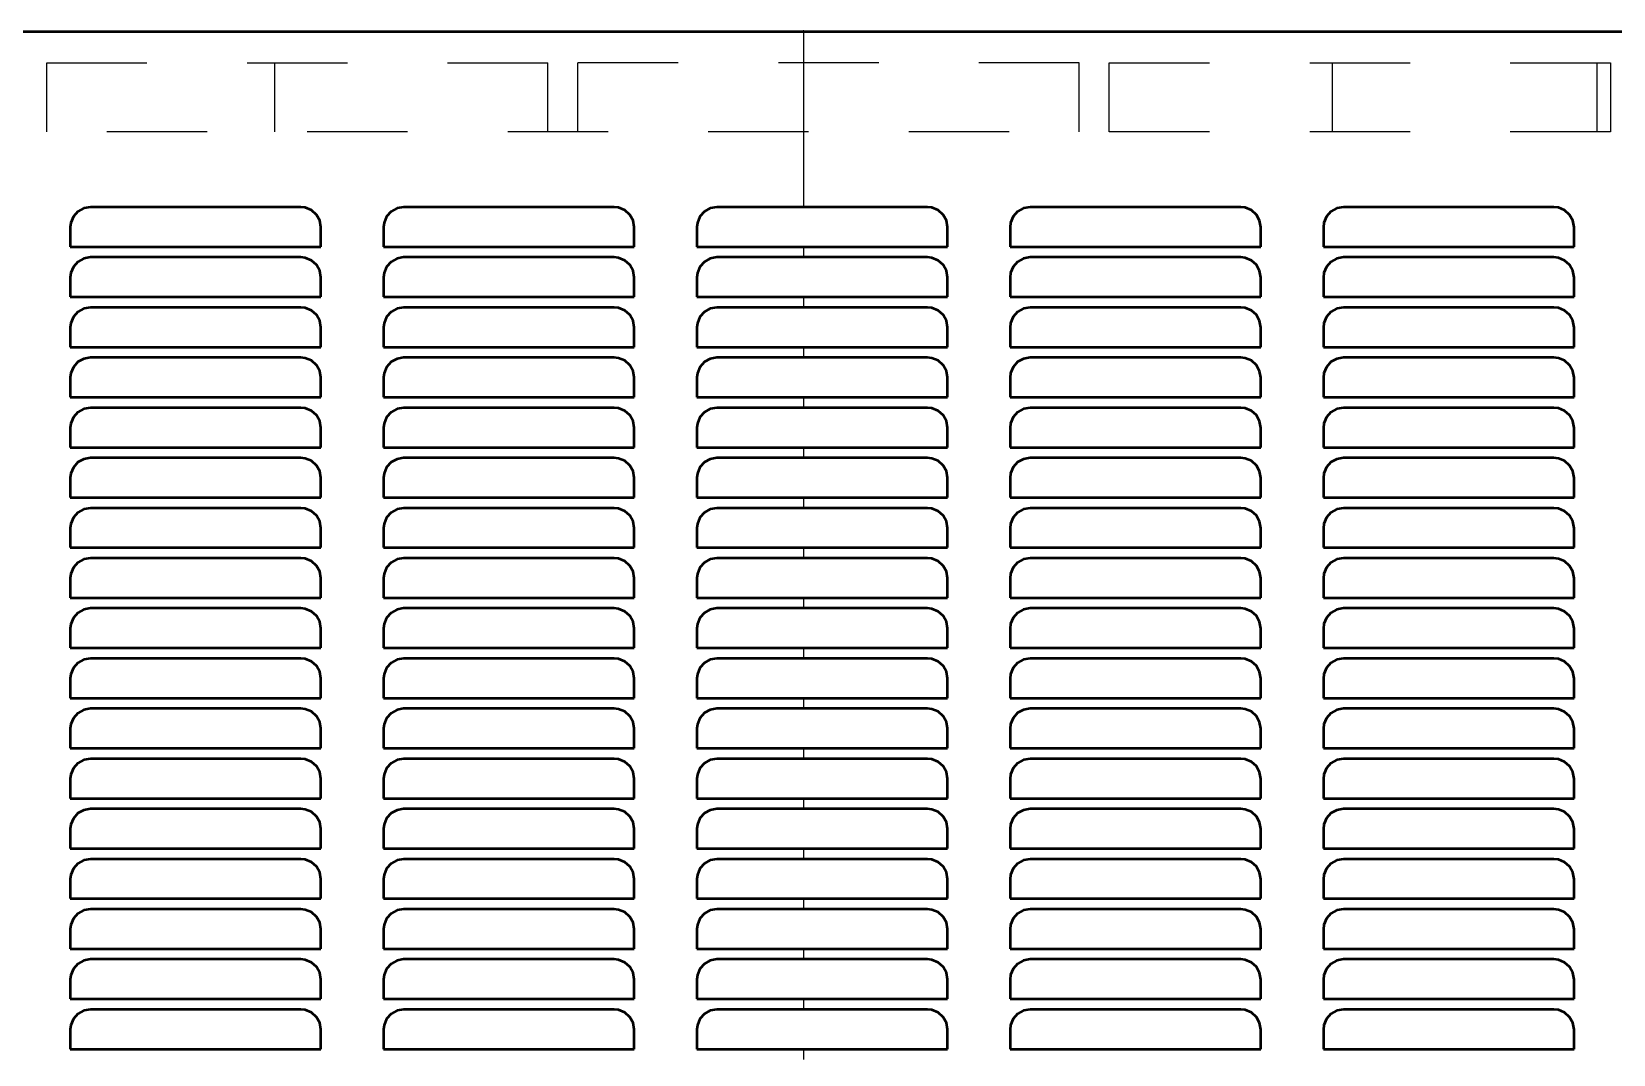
# Model space of a CAD drawing. Header units: inches. Extents: x 0 to 44.8, y 0 to 41.5.
# Drawn here: x 10.3 to 26.08, y 31.3 to 41.5 of the extents above; entities that cross this region are included whole.
import ezdxf

# ---------------------------------------------------------------- set-up
doc = ezdxf.new("R2010")
doc.units = ezdxf.units.IN
doc.header["$MEASUREMENT"] = 0
doc.linetypes.add('Dashed', pattern=[2, 1, -1])
for name, color, linetype, lineweight in [('2d ConnectionPoints', 7, 'Continuous', 50), ('AM_0', 7, 'Continuous', 50), ('AM_4', 3, 'Continuous', 25), ('AM_9', 6, 'Dashed', 25)]:
    doc.layers.add(name, color=color, linetype=linetype, lineweight=lineweight)

msp = doc.modelspace()

# ---------------------------------------------------------------- linework, layer by layer
at = {"layer": '2d ConnectionPoints'}
msp.add_point((18, 41.5), dxfattribs=at)
msp.add_point((18, 41.5), dxfattribs=at)
msp.add_point((18, 41.5), dxfattribs=at)
at = {"layer": 'AM_0'}
for p, q in [((0.23, 41.5), (35.77, 41.5)), ((12.986, 39.75), (10.886, 39.75)), ((16.111, 39.75), (14.011, 39.75)), ((19.236, 39.75), (17.136, 39.75)), ((22.361, 39.75), (20.261, 39.75)), ((25.486, 39.75), (23.386, 39.75)), ((10.686, 39.55), (10.686, 39.355)), ((13.186, 39.355), (13.186, 39.55)), ((13.811, 39.55), (13.811, 39.355)), ((16.311, 39.355), (16.311, 39.55)), ((16.936, 39.55), (16.936, 39.355)), ((19.436, 39.355), (19.436, 39.55)), ((20.061, 39.55), (20.061, 39.355)), ((22.561, 39.355), (22.561, 39.55)), ((23.186, 39.55), (23.186, 39.355)), ((25.686, 39.355), (25.686, 39.55)), ((10.686, 39.355), (13.186, 39.355)), ((13.811, 39.355), (16.311, 39.355)), ((16.936, 39.355), (19.436, 39.355)), ((20.061, 39.355), (22.561, 39.355)), ((23.186, 39.355), (25.686, 39.355)), ((12.986, 39.25), (10.886, 39.25)), ((16.111, 39.25), (14.011, 39.25)), ((19.236, 39.25), (17.136, 39.25)), ((22.361, 39.25), (20.261, 39.25)), ((25.486, 39.25), (23.386, 39.25)), ((10.686, 39.05), (10.686, 38.855)), ((13.186, 38.855), (13.186, 39.05)), ((13.811, 39.05), (13.811, 38.855)), ((16.311, 38.855), (16.311, 39.05)), ((16.936, 39.05), (16.936, 38.855)), ((19.436, 38.855), (19.436, 39.05)), ((20.061, 39.05), (20.061, 38.855)), ((22.561, 38.855), (22.561, 39.05)), ((23.186, 39.05), (23.186, 38.855)), ((25.686, 38.855), (25.686, 39.05)), ((10.686, 38.855), (13.186, 38.855)), ((13.811, 38.855), (16.311, 38.855)), ((16.936, 38.855), (19.436, 38.855)), ((20.061, 38.855), (22.561, 38.855)), ((23.186, 38.855), (25.686, 38.855)), ((12.986, 38.75), (10.886, 38.75)), ((16.111, 38.75), (14.011, 38.75)), ((19.236, 38.75), (17.136, 38.75)), ((22.361, 38.75), (20.261, 38.75)), ((25.486, 38.75), (23.386, 38.75)), ((10.686, 38.55), (10.686, 38.355)), ((13.186, 38.355), (13.186, 38.55)), ((13.811, 38.55), (13.811, 38.355)), ((16.311, 38.355), (16.311, 38.55)), ((16.936, 38.55), (16.936, 38.355)), ((19.436, 38.355), (19.436, 38.55)), ((20.061, 38.55), (20.061, 38.355)), ((22.561, 38.355), (22.561, 38.55)), ((23.186, 38.55), (23.186, 38.355)), ((25.686, 38.355), (25.686, 38.55)), ((10.686, 38.355), (13.186, 38.355)), ((13.811, 38.355), (16.311, 38.355)), ((16.936, 38.355), (19.436, 38.355)), ((20.061, 38.355), (22.561, 38.355)), ((23.186, 38.355), (25.686, 38.355)), ((12.986, 38.25), (10.886, 38.25)), ((16.111, 38.25), (14.011, 38.25)), ((19.236, 38.25), (17.136, 38.25)), ((22.361, 38.25), (20.261, 38.25)), ((25.486, 38.25), (23.386, 38.25)), ((10.686, 38.05), (10.686, 37.855)), ((13.186, 37.855), (13.186, 38.05)), ((13.811, 38.05), (13.811, 37.855)), ((16.311, 37.855), (16.311, 38.05)), ((16.936, 38.05), (16.936, 37.855)), ((19.436, 37.855), (19.436, 38.05)), ((20.061, 38.05), (20.061, 37.855)), ((22.561, 37.855), (22.561, 38.05)), ((23.186, 38.05), (23.186, 37.855)), ((25.686, 37.855), (25.686, 38.05)), ((10.686, 37.855), (13.186, 37.855)), ((12.986, 37.75), (10.886, 37.75)), ((13.811, 37.855), (16.311, 37.855)), ((16.111, 37.75), (14.011, 37.75)), ((16.936, 37.855), (19.436, 37.855)), ((19.236, 37.75), (17.136, 37.75)), ((20.061, 37.855), (22.561, 37.855)), ((22.361, 37.75), (20.261, 37.75)), ((23.186, 37.855), (25.686, 37.855)), ((25.486, 37.75), (23.386, 37.75)), ((10.686, 37.55), (10.686, 37.355)), ((13.186, 37.355), (13.186, 37.55)), ((13.811, 37.55), (13.811, 37.355)), ((16.311, 37.355), (16.311, 37.55)), ((16.936, 37.55), (16.936, 37.355)), ((19.436, 37.355), (19.436, 37.55)), ((20.061, 37.55), (20.061, 37.355)), ((22.561, 37.355), (22.561, 37.55)), ((23.186, 37.55), (23.186, 37.355)), ((25.686, 37.355), (25.686, 37.55)), ((10.686, 37.355), (13.186, 37.355)), ((12.986, 37.25), (10.886, 37.25)), ((13.811, 37.355), (16.311, 37.355)), ((16.111, 37.25), (14.011, 37.25)), ((16.936, 37.355), (19.436, 37.355)), ((19.236, 37.25), (17.136, 37.25)), ((20.061, 37.355), (22.561, 37.355)), ((22.361, 37.25), (20.261, 37.25)), ((23.186, 37.355), (25.686, 37.355)), ((25.486, 37.25), (23.386, 37.25)), ((10.686, 37.05), (10.686, 36.855)), ((13.186, 36.855), (13.186, 37.05)), ((13.811, 37.05), (13.811, 36.855)), ((16.311, 36.855), (16.311, 37.05)), ((16.936, 37.05), (16.936, 36.855)), ((19.436, 36.855), (19.436, 37.05)), ((20.061, 37.05), (20.061, 36.855)), ((22.561, 36.855), (22.561, 37.05)), ((23.186, 37.05), (23.186, 36.855)), ((25.686, 36.855), (25.686, 37.05)), ((10.686, 36.855), (13.186, 36.855)), ((13.811, 36.855), (16.311, 36.855)), ((16.936, 36.855), (19.436, 36.855)), ((20.061, 36.855), (22.561, 36.855)), ((23.186, 36.855), (25.686, 36.855)), ((12.986, 36.75), (10.886, 36.75)), ((16.111, 36.75), (14.011, 36.75)), ((19.236, 36.75), (17.136, 36.75)), ((22.361, 36.75), (20.261, 36.75)), ((25.486, 36.75), (23.386, 36.75)), ((10.686, 36.55), (10.686, 36.355)), ((13.186, 36.355), (13.186, 36.55)), ((13.811, 36.55), (13.811, 36.355)), ((16.311, 36.355), (16.311, 36.55)), ((16.936, 36.55), (16.936, 36.355)), ((19.436, 36.355), (19.436, 36.55)), ((20.061, 36.55), (20.061, 36.355)), ((22.561, 36.355), (22.561, 36.55)), ((23.186, 36.55), (23.186, 36.355)), ((25.686, 36.355), (25.686, 36.55)), ((10.686, 36.355), (13.186, 36.355)), ((13.811, 36.355), (16.311, 36.355)), ((16.936, 36.355), (19.436, 36.355)), ((20.061, 36.355), (22.561, 36.355)), ((23.186, 36.355), (25.686, 36.355)), ((12.986, 36.25), (10.886, 36.25)), ((16.111, 36.25), (14.011, 36.25)), ((19.236, 36.25), (17.136, 36.25)), ((22.361, 36.25), (20.261, 36.25)), ((25.486, 36.25), (23.386, 36.25)), ((10.686, 36.05), (10.686, 35.855)), ((13.186, 35.855), (13.186, 36.05)), ((13.811, 36.05), (13.811, 35.855)), ((16.311, 35.855), (16.311, 36.05)), ((16.936, 36.05), (16.936, 35.855)), ((19.436, 35.855), (19.436, 36.05)), ((20.061, 36.05), (20.061, 35.855)), ((22.561, 35.855), (22.561, 36.05)), ((23.186, 36.05), (23.186, 35.855)), ((25.686, 35.855), (25.686, 36.05)), ((10.686, 35.855), (13.186, 35.855)), ((13.811, 35.855), (16.311, 35.855)), ((16.936, 35.855), (19.436, 35.855)), ((20.061, 35.855), (22.561, 35.855)), ((23.186, 35.855), (25.686, 35.855)), ((12.986, 35.75), (10.886, 35.75)), ((16.111, 35.75), (14.011, 35.75)), ((19.236, 35.75), (17.136, 35.75)), ((22.361, 35.75), (20.261, 35.75)), ((25.486, 35.75), (23.386, 35.75)), ((10.686, 35.55), (10.686, 35.355)), ((13.186, 35.355), (13.186, 35.55)), ((13.811, 35.55), (13.811, 35.355)), ((16.311, 35.355), (16.311, 35.55)), ((16.936, 35.55), (16.936, 35.355)), ((19.436, 35.355), (19.436, 35.55)), ((20.061, 35.55), (20.061, 35.355)), ((22.561, 35.355), (22.561, 35.55)), ((23.186, 35.55), (23.186, 35.355)), ((25.686, 35.355), (25.686, 35.55)), ((10.686, 35.355), (13.186, 35.355)), ((13.811, 35.355), (16.311, 35.355)), ((16.936, 35.355), (19.436, 35.355)), ((20.061, 35.355), (22.561, 35.355)), ((23.186, 35.355), (25.686, 35.355)), ((12.986, 35.25), (10.886, 35.25)), ((16.111, 35.25), (14.011, 35.25)), ((19.236, 35.25), (17.136, 35.25)), ((22.361, 35.25), (20.261, 35.25)), ((25.486, 35.25), (23.386, 35.25)), ((10.686, 35.05), (10.686, 34.855)), ((13.186, 34.855), (13.186, 35.05)), ((13.811, 35.05), (13.811, 34.855)), ((16.311, 34.855), (16.311, 35.05)), ((16.936, 35.05), (16.936, 34.855)), ((19.436, 34.855), (19.436, 35.05)), ((20.061, 35.05), (20.061, 34.855)), ((22.561, 34.855), (22.561, 35.05)), ((23.186, 35.05), (23.186, 34.855)), ((25.686, 34.855), (25.686, 35.05)), ((10.686, 34.855), (13.186, 34.855)), ((12.986, 34.75), (10.886, 34.75)), ((13.811, 34.855), (16.311, 34.855)), ((16.111, 34.75), (14.011, 34.75)), ((16.936, 34.855), (19.436, 34.855)), ((19.236, 34.75), (17.136, 34.75)), ((20.061, 34.855), (22.561, 34.855)), ((22.361, 34.75), (20.261, 34.75)), ((23.186, 34.855), (25.686, 34.855)), ((25.486, 34.75), (23.386, 34.75)), ((10.686, 34.55), (10.686, 34.355)), ((13.186, 34.355), (13.186, 34.55)), ((13.811, 34.55), (13.811, 34.355)), ((16.311, 34.355), (16.311, 34.55)), ((16.936, 34.55), (16.936, 34.355)), ((19.436, 34.355), (19.436, 34.55)), ((20.061, 34.55), (20.061, 34.355)), ((22.561, 34.355), (22.561, 34.55)), ((23.186, 34.55), (23.186, 34.355)), ((25.686, 34.355), (25.686, 34.55)), ((10.686, 34.355), (13.186, 34.355)), ((12.986, 34.25), (10.886, 34.25)), ((13.811, 34.355), (16.311, 34.355)), ((16.111, 34.25), (14.011, 34.25)), ((16.936, 34.355), (19.436, 34.355)), ((19.236, 34.25), (17.136, 34.25)), ((20.061, 34.355), (22.561, 34.355)), ((22.361, 34.25), (20.261, 34.25)), ((23.186, 34.355), (25.686, 34.355)), ((25.486, 34.25), (23.386, 34.25)), ((10.686, 34.05), (10.686, 33.855)), ((13.186, 33.855), (13.186, 34.05)), ((13.811, 34.05), (13.811, 33.855)), ((16.311, 33.855), (16.311, 34.05)), ((16.936, 34.05), (16.936, 33.855)), ((19.436, 33.855), (19.436, 34.05)), ((20.061, 34.05), (20.061, 33.855)), ((22.561, 33.855), (22.561, 34.05)), ((23.186, 34.05), (23.186, 33.855)), ((25.686, 33.855), (25.686, 34.05)), ((10.686, 33.855), (13.186, 33.855)), ((13.811, 33.855), (16.311, 33.855)), ((16.936, 33.855), (19.436, 33.855)), ((20.061, 33.855), (22.561, 33.855)), ((23.186, 33.855), (25.686, 33.855)), ((12.986, 33.75), (10.886, 33.75)), ((16.111, 33.75), (14.011, 33.75)), ((19.236, 33.75), (17.136, 33.75)), ((22.361, 33.75), (20.261, 33.75)), ((25.486, 33.75), (23.386, 33.75)), ((10.686, 33.55), (10.686, 33.355)), ((13.186, 33.355), (13.186, 33.55)), ((13.811, 33.55), (13.811, 33.355)), ((16.311, 33.355), (16.311, 33.55)), ((16.936, 33.55), (16.936, 33.355)), ((19.436, 33.355), (19.436, 33.55)), ((20.061, 33.55), (20.061, 33.355)), ((22.561, 33.355), (22.561, 33.55)), ((23.186, 33.55), (23.186, 33.355)), ((25.686, 33.355), (25.686, 33.55)), ((10.686, 33.355), (13.186, 33.355)), ((13.811, 33.355), (16.311, 33.355)), ((16.936, 33.355), (19.436, 33.355)), ((20.061, 33.355), (22.561, 33.355)), ((23.186, 33.355), (25.686, 33.355)), ((12.986, 33.25), (10.886, 33.25)), ((16.111, 33.25), (14.011, 33.25)), ((19.236, 33.25), (17.136, 33.25)), ((22.361, 33.25), (20.261, 33.25)), ((25.486, 33.25), (23.386, 33.25)), ((10.686, 33.05), (10.686, 32.855)), ((13.186, 32.855), (13.186, 33.05)), ((13.811, 33.05), (13.811, 32.855)), ((16.311, 32.855), (16.311, 33.05)), ((16.936, 33.05), (16.936, 32.855)), ((19.436, 32.855), (19.436, 33.05)), ((20.061, 33.05), (20.061, 32.855)), ((22.561, 32.855), (22.561, 33.05)), ((23.186, 33.05), (23.186, 32.855)), ((25.686, 32.855), (25.686, 33.05)), ((10.686, 32.855), (13.186, 32.855)), ((13.811, 32.855), (16.311, 32.855)), ((16.936, 32.855), (19.436, 32.855)), ((20.061, 32.855), (22.561, 32.855)), ((23.186, 32.855), (25.686, 32.855)), ((12.986, 32.75), (10.886, 32.75)), ((16.111, 32.75), (14.011, 32.75)), ((19.236, 32.75), (17.136, 32.75)), ((22.361, 32.75), (20.261, 32.75)), ((25.486, 32.75), (23.386, 32.75)), ((10.686, 32.55), (10.686, 32.355)), ((13.186, 32.355), (13.186, 32.55)), ((13.811, 32.55), (13.811, 32.355)), ((16.311, 32.355), (16.311, 32.55)), ((16.936, 32.55), (16.936, 32.355)), ((19.436, 32.355), (19.436, 32.55)), ((20.061, 32.55), (20.061, 32.355)), ((22.561, 32.355), (22.561, 32.55)), ((23.186, 32.55), (23.186, 32.355)), ((25.686, 32.355), (25.686, 32.55)), ((10.686, 32.355), (13.186, 32.355)), ((13.811, 32.355), (16.311, 32.355)), ((16.936, 32.355), (19.436, 32.355)), ((20.061, 32.355), (22.561, 32.355)), ((23.186, 32.355), (25.686, 32.355)), ((12.986, 32.25), (10.886, 32.25)), ((16.111, 32.25), (14.011, 32.25)), ((19.236, 32.25), (17.136, 32.25)), ((22.361, 32.25), (20.261, 32.25)), ((25.486, 32.25), (23.386, 32.25)), ((10.686, 32.05), (10.686, 31.855)), ((13.186, 31.855), (13.186, 32.05)), ((13.811, 32.05), (13.811, 31.855)), ((16.311, 31.855), (16.311, 32.05)), ((16.936, 32.05), (16.936, 31.855)), ((19.436, 31.855), (19.436, 32.05)), ((20.061, 32.05), (20.061, 31.855)), ((22.561, 31.855), (22.561, 32.05)), ((23.186, 32.05), (23.186, 31.855)), ((25.686, 31.855), (25.686, 32.05)), ((10.686, 31.855), (13.186, 31.855)), ((12.986, 31.75), (10.886, 31.75)), ((13.811, 31.855), (16.311, 31.855)), ((16.111, 31.75), (14.011, 31.75)), ((16.936, 31.855), (19.436, 31.855)), ((19.236, 31.75), (17.136, 31.75)), ((20.061, 31.855), (22.561, 31.855)), ((22.361, 31.75), (20.261, 31.75)), ((23.186, 31.855), (25.686, 31.855)), ((25.486, 31.75), (23.386, 31.75)), ((10.686, 31.55), (10.686, 31.355)), ((13.186, 31.355), (13.186, 31.55)), ((13.811, 31.55), (13.811, 31.355)), ((16.311, 31.355), (16.311, 31.55)), ((16.936, 31.55), (16.936, 31.355)), ((19.436, 31.355), (19.436, 31.55)), ((20.061, 31.55), (20.061, 31.355)), ((22.561, 31.355), (22.561, 31.55)), ((23.186, 31.55), (23.186, 31.355)), ((25.686, 31.355), (25.686, 31.55)), ((10.686, 31.355), (13.186, 31.355)), ((13.811, 31.355), (16.311, 31.355)), ((16.936, 31.355), (19.436, 31.355)), ((20.061, 31.355), (22.561, 31.355)), ((23.186, 31.355), (25.686, 31.355))]:
    msp.add_line(p, q, dxfattribs=at)
for points in [[(10.886, 39.75), (10.81971, 39.73869), (10.76089, 39.70604), (10.71623, 39.65573), (10.6908, 39.59355), (10.686, 39.55)], [(13.186, 39.55), (13.17474, 39.61616), (13.14224, 39.67486), (13.09214, 39.71951), (13.03006, 39.74509), (12.986, 39.75)], [(14.011, 39.75), (13.94477, 39.73872), (13.88601, 39.70613), (13.84135, 39.65593), (13.81585, 39.59379), (13.811, 39.55)], [(16.311, 39.55), (16.29973, 39.6162), (16.26718, 39.67493), (16.21703, 39.71958), (16.15492, 39.74512), (16.111, 39.75)], [(17.136, 39.75), (17.0698, 39.73873), (17.01106, 39.70617), (16.96641, 39.65601), (16.94088, 39.5939), (16.936, 39.55)], [(19.436, 39.55), (19.42473, 39.6162), (19.39218, 39.67493), (19.34203, 39.71958), (19.27992, 39.74512), (19.236, 39.75)], [(20.261, 39.75), (20.19479, 39.73872), (20.13605, 39.70616), (20.09139, 39.65599), (20.06587, 39.59387), (20.061, 39.55)], [(22.561, 39.55), (22.54974, 39.61617), (22.51723, 39.67487), (22.46712, 39.71952), (22.40504, 39.74509), (22.361, 39.75)], [(23.386, 39.75), (23.31975, 39.73871), (23.26097, 39.7061), (23.21632, 39.65587), (23.19084, 39.59372), (23.186, 39.55)], [(25.686, 39.55), (25.67476, 39.6161), (25.64233, 39.67474), (25.59233, 39.71939), (25.53029, 39.74503), (25.486, 39.75)], [(10.886, 39.25), (10.81971, 39.23869), (10.76089, 39.20604), (10.71623, 39.15573), (10.6908, 39.09355), (10.686, 39.05)], [(13.186, 39.05), (13.17474, 39.11616), (13.14224, 39.17486), (13.09214, 39.21951), (13.03006, 39.24509), (12.986, 39.25)], [(14.011, 39.25), (13.94477, 39.23872), (13.88601, 39.20613), (13.84135, 39.15593), (13.81585, 39.09379), (13.811, 39.05)], [(16.311, 39.05), (16.29973, 39.1162), (16.26718, 39.17493), (16.21703, 39.21958), (16.15492, 39.24512), (16.111, 39.25)], [(17.136, 39.25), (17.0698, 39.23873), (17.01106, 39.20617), (16.96641, 39.15601), (16.94088, 39.0939), (16.936, 39.05)], [(19.436, 39.05), (19.42473, 39.1162), (19.39218, 39.17493), (19.34203, 39.21958), (19.27992, 39.24512), (19.236, 39.25)], [(20.261, 39.25), (20.19479, 39.23872), (20.13605, 39.20616), (20.09139, 39.15599), (20.06587, 39.09387), (20.061, 39.05)], [(22.561, 39.05), (22.54974, 39.11617), (22.51723, 39.17487), (22.46712, 39.21952), (22.40504, 39.24509), (22.361, 39.25)], [(23.386, 39.25), (23.31975, 39.23871), (23.26097, 39.2061), (23.21632, 39.15587), (23.19084, 39.09372), (23.186, 39.05)], [(25.686, 39.05), (25.67476, 39.1161), (25.64233, 39.17474), (25.59233, 39.21939), (25.53029, 39.24503), (25.486, 39.25)], [(10.886, 38.75), (10.81971, 38.73869), (10.76089, 38.70604), (10.71623, 38.65573), (10.6908, 38.59355), (10.686, 38.55)], [(13.186, 38.55), (13.17474, 38.61616), (13.14224, 38.67486), (13.09214, 38.71951), (13.03006, 38.74509), (12.986, 38.75)], [(14.011, 38.75), (13.94477, 38.73872), (13.88601, 38.70613), (13.84135, 38.65593), (13.81585, 38.59379), (13.811, 38.55)], [(16.311, 38.55), (16.29973, 38.6162), (16.26718, 38.67493), (16.21703, 38.71958), (16.15492, 38.74512), (16.111, 38.75)], [(17.136, 38.75), (17.0698, 38.73873), (17.01106, 38.70617), (16.96641, 38.65601), (16.94088, 38.5939), (16.936, 38.55)], [(19.436, 38.55), (19.42473, 38.6162), (19.39218, 38.67493), (19.34203, 38.71958), (19.27992, 38.74512), (19.236, 38.75)], [(20.261, 38.75), (20.19479, 38.73872), (20.13605, 38.70616), (20.09139, 38.65599), (20.06587, 38.59387), (20.061, 38.55)], [(22.561, 38.55), (22.54974, 38.61617), (22.51723, 38.67487), (22.46712, 38.71952), (22.40504, 38.74509), (22.361, 38.75)], [(23.386, 38.75), (23.31975, 38.73871), (23.26097, 38.7061), (23.21632, 38.65587), (23.19084, 38.59372), (23.186, 38.55)], [(25.686, 38.55), (25.67476, 38.6161), (25.64233, 38.67474), (25.59233, 38.71939), (25.53029, 38.74503), (25.486, 38.75)], [(10.886, 38.25), (10.81971, 38.23869), (10.76089, 38.20604), (10.71623, 38.15573), (10.6908, 38.09355), (10.686, 38.05)], [(13.186, 38.05), (13.17474, 38.11616), (13.14224, 38.17486), (13.09214, 38.21951), (13.03006, 38.24509), (12.986, 38.25)], [(14.011, 38.25), (13.94477, 38.23872), (13.88601, 38.20613), (13.84135, 38.15593), (13.81585, 38.09379), (13.811, 38.05)], [(16.311, 38.05), (16.29973, 38.1162), (16.26718, 38.17493), (16.21703, 38.21958), (16.15492, 38.24512), (16.111, 38.25)], [(17.136, 38.25), (17.0698, 38.23873), (17.01106, 38.20617), (16.96641, 38.15601), (16.94088, 38.0939), (16.936, 38.05)], [(19.436, 38.05), (19.42473, 38.1162), (19.39218, 38.17493), (19.34203, 38.21958), (19.27992, 38.24512), (19.236, 38.25)], [(20.261, 38.25), (20.19479, 38.23872), (20.13605, 38.20616), (20.09139, 38.15599), (20.06587, 38.09387), (20.061, 38.05)], [(22.561, 38.05), (22.54974, 38.11617), (22.51723, 38.17487), (22.46712, 38.21952), (22.40504, 38.24509), (22.361, 38.25)], [(23.386, 38.25), (23.31975, 38.23871), (23.26097, 38.2061), (23.21632, 38.15587), (23.19084, 38.09372), (23.186, 38.05)], [(25.686, 38.05), (25.67476, 38.1161), (25.64233, 38.17474), (25.59233, 38.21939), (25.53029, 38.24503), (25.486, 38.25)], [(10.886, 37.75), (10.81971, 37.73869), (10.76089, 37.70604), (10.71623, 37.65573), (10.6908, 37.59355), (10.686, 37.55)], [(13.186, 37.55), (13.17474, 37.61616), (13.14224, 37.67486), (13.09214, 37.71951), (13.03006, 37.74509), (12.986, 37.75)], [(14.011, 37.75), (13.94477, 37.73872), (13.88601, 37.70613), (13.84135, 37.65593), (13.81585, 37.59379), (13.811, 37.55)], [(16.311, 37.55), (16.29973, 37.6162), (16.26718, 37.67493), (16.21703, 37.71958), (16.15492, 37.74512), (16.111, 37.75)], [(17.136, 37.75), (17.0698, 37.73873), (17.01106, 37.70617), (16.96641, 37.65601), (16.94088, 37.5939), (16.936, 37.55)], [(19.436, 37.55), (19.42473, 37.6162), (19.39218, 37.67493), (19.34203, 37.71958), (19.27992, 37.74512), (19.236, 37.75)], [(20.261, 37.75), (20.19479, 37.73872), (20.13605, 37.70616), (20.09139, 37.65599), (20.06587, 37.59387), (20.061, 37.55)], [(22.561, 37.55), (22.54974, 37.61617), (22.51723, 37.67487), (22.46712, 37.71952), (22.40504, 37.74509), (22.361, 37.75)], [(23.386, 37.75), (23.31975, 37.73871), (23.26097, 37.7061), (23.21632, 37.65587), (23.19084, 37.59372), (23.186, 37.55)], [(25.686, 37.55), (25.67476, 37.6161), (25.64233, 37.67474), (25.59233, 37.71939), (25.53029, 37.74503), (25.486, 37.75)], [(10.886, 37.25), (10.81971, 37.23869), (10.76089, 37.20604), (10.71623, 37.15573), (10.6908, 37.09355), (10.686, 37.05)], [(13.186, 37.05), (13.17474, 37.11616), (13.14224, 37.17486), (13.09214, 37.21951), (13.03006, 37.24509), (12.986, 37.25)], [(14.011, 37.25), (13.94477, 37.23872), (13.88601, 37.20613), (13.84135, 37.15593), (13.81585, 37.09379), (13.811, 37.05)], [(16.311, 37.05), (16.29973, 37.1162), (16.26718, 37.17493), (16.21703, 37.21958), (16.15492, 37.24512), (16.111, 37.25)], [(17.136, 37.25), (17.0698, 37.23873), (17.01106, 37.20617), (16.96641, 37.15601), (16.94088, 37.0939), (16.936, 37.05)], [(19.436, 37.05), (19.42473, 37.1162), (19.39218, 37.17493), (19.34203, 37.21958), (19.27992, 37.24512), (19.236, 37.25)], [(20.261, 37.25), (20.19479, 37.23872), (20.13605, 37.20616), (20.09139, 37.15599), (20.06587, 37.09387), (20.061, 37.05)], [(22.561, 37.05), (22.54974, 37.11617), (22.51723, 37.17487), (22.46712, 37.21952), (22.40504, 37.24509), (22.361, 37.25)], [(23.386, 37.25), (23.31975, 37.23871), (23.26097, 37.2061), (23.21632, 37.15587), (23.19084, 37.09372), (23.186, 37.05)], [(25.686, 37.05), (25.67476, 37.1161), (25.64233, 37.17474), (25.59233, 37.21939), (25.53029, 37.24503), (25.486, 37.25)], [(10.886, 36.75), (10.81971, 36.73869), (10.76089, 36.70604), (10.71623, 36.65573), (10.6908, 36.59355), (10.686, 36.55)], [(13.186, 36.55), (13.17474, 36.61616), (13.14224, 36.67486), (13.09214, 36.71951), (13.03006, 36.74509), (12.986, 36.75)], [(14.011, 36.75), (13.94477, 36.73872), (13.88601, 36.70613), (13.84135, 36.65593), (13.81585, 36.59379), (13.811, 36.55)], [(16.311, 36.55), (16.29973, 36.6162), (16.26718, 36.67493), (16.21703, 36.71958), (16.15492, 36.74512), (16.111, 36.75)], [(17.136, 36.75), (17.0698, 36.73873), (17.01106, 36.70617), (16.96641, 36.65601), (16.94088, 36.5939), (16.936, 36.55)], [(19.436, 36.55), (19.42473, 36.6162), (19.39218, 36.67493), (19.34203, 36.71958), (19.27992, 36.74512), (19.236, 36.75)], [(20.261, 36.75), (20.19479, 36.73872), (20.13605, 36.70616), (20.09139, 36.65599), (20.06587, 36.59387), (20.061, 36.55)], [(22.561, 36.55), (22.54974, 36.61617), (22.51723, 36.67487), (22.46712, 36.71952), (22.40504, 36.74509), (22.361, 36.75)], [(23.386, 36.75), (23.31975, 36.73871), (23.26097, 36.7061), (23.21632, 36.65587), (23.19084, 36.59372), (23.186, 36.55)], [(25.686, 36.55), (25.67476, 36.6161), (25.64233, 36.67474), (25.59233, 36.71939), (25.53029, 36.74503), (25.486, 36.75)], [(10.886, 36.25), (10.81971, 36.23869), (10.76089, 36.20604), (10.71623, 36.15573), (10.6908, 36.09355), (10.686, 36.05)], [(13.186, 36.05), (13.17474, 36.11616), (13.14224, 36.17486), (13.09214, 36.21951), (13.03006, 36.24509), (12.986, 36.25)], [(14.011, 36.25), (13.94477, 36.23872), (13.88601, 36.20613), (13.84135, 36.15593), (13.81585, 36.09379), (13.811, 36.05)], [(16.311, 36.05), (16.29973, 36.1162), (16.26718, 36.17493), (16.21703, 36.21958), (16.15492, 36.24512), (16.111, 36.25)], [(17.136, 36.25), (17.0698, 36.23873), (17.01106, 36.20617), (16.96641, 36.15601), (16.94088, 36.0939), (16.936, 36.05)], [(19.436, 36.05), (19.42473, 36.1162), (19.39218, 36.17493), (19.34203, 36.21958), (19.27992, 36.24512), (19.236, 36.25)], [(20.261, 36.25), (20.19479, 36.23872), (20.13605, 36.20616), (20.09139, 36.15599), (20.06587, 36.09387), (20.061, 36.05)], [(22.561, 36.05), (22.54974, 36.11617), (22.51723, 36.17487), (22.46712, 36.21952), (22.40504, 36.24509), (22.361, 36.25)], [(23.386, 36.25), (23.31975, 36.23871), (23.26097, 36.2061), (23.21632, 36.15587), (23.19084, 36.09372), (23.186, 36.05)], [(25.686, 36.05), (25.67476, 36.1161), (25.64233, 36.17474), (25.59233, 36.21939), (25.53029, 36.24503), (25.486, 36.25)], [(10.886, 35.75), (10.81971, 35.73869), (10.76089, 35.70604), (10.71623, 35.65573), (10.6908, 35.59355), (10.686, 35.55)], [(13.186, 35.55), (13.17474, 35.61616), (13.14224, 35.67486), (13.09214, 35.71951), (13.03006, 35.74509), (12.986, 35.75)], [(14.011, 35.75), (13.94477, 35.73872), (13.88601, 35.70613), (13.84135, 35.65593), (13.81585, 35.59379), (13.811, 35.55)], [(16.311, 35.55), (16.29973, 35.6162), (16.26718, 35.67493), (16.21703, 35.71958), (16.15492, 35.74512), (16.111, 35.75)], [(17.136, 35.75), (17.0698, 35.73873), (17.01106, 35.70617), (16.96641, 35.65601), (16.94088, 35.5939), (16.936, 35.55)], [(19.436, 35.55), (19.42473, 35.6162), (19.39218, 35.67493), (19.34203, 35.71958), (19.27992, 35.74512), (19.236, 35.75)], [(20.261, 35.75), (20.19479, 35.73872), (20.13605, 35.70616), (20.09139, 35.65599), (20.06587, 35.59387), (20.061, 35.55)], [(22.561, 35.55), (22.54974, 35.61617), (22.51723, 35.67487), (22.46712, 35.71952), (22.40504, 35.74509), (22.361, 35.75)], [(23.386, 35.75), (23.31975, 35.73871), (23.26097, 35.7061), (23.21632, 35.65587), (23.19084, 35.59372), (23.186, 35.55)], [(25.686, 35.55), (25.67476, 35.6161), (25.64233, 35.67474), (25.59233, 35.71939), (25.53029, 35.74503), (25.486, 35.75)], [(10.886, 35.25), (10.81971, 35.23869), (10.76089, 35.20604), (10.71623, 35.15573), (10.6908, 35.09355), (10.686, 35.05)], [(13.186, 35.05), (13.17474, 35.11616), (13.14224, 35.17486), (13.09214, 35.21951), (13.03006, 35.24509), (12.986, 35.25)], [(14.011, 35.25), (13.94477, 35.23872), (13.88601, 35.20613), (13.84135, 35.15593), (13.81585, 35.09379), (13.811, 35.05)], [(16.311, 35.05), (16.29973, 35.1162), (16.26718, 35.17493), (16.21703, 35.21958), (16.15492, 35.24512), (16.111, 35.25)], [(17.136, 35.25), (17.0698, 35.23873), (17.01106, 35.20617), (16.96641, 35.15601), (16.94088, 35.0939), (16.936, 35.05)], [(19.436, 35.05), (19.42473, 35.1162), (19.39218, 35.17493), (19.34203, 35.21958), (19.27992, 35.24512), (19.236, 35.25)], [(20.261, 35.25), (20.19479, 35.23872), (20.13605, 35.20616), (20.09139, 35.15599), (20.06587, 35.09387), (20.061, 35.05)], [(22.561, 35.05), (22.54974, 35.11617), (22.51723, 35.17487), (22.46712, 35.21952), (22.40504, 35.24509), (22.361, 35.25)], [(23.386, 35.25), (23.31975, 35.23871), (23.26097, 35.2061), (23.21632, 35.15587), (23.19084, 35.09372), (23.186, 35.05)], [(25.686, 35.05), (25.67476, 35.1161), (25.64233, 35.17474), (25.59233, 35.21939), (25.53029, 35.24503), (25.486, 35.25)], [(10.886, 34.75), (10.81971, 34.73869), (10.76089, 34.70604), (10.71623, 34.65573), (10.6908, 34.59355), (10.686, 34.55)], [(13.186, 34.55), (13.17474, 34.61616), (13.14224, 34.67486), (13.09214, 34.71951), (13.03006, 34.74509), (12.986, 34.75)], [(14.011, 34.75), (13.94477, 34.73872), (13.88601, 34.70613), (13.84135, 34.65593), (13.81585, 34.59379), (13.811, 34.55)], [(16.311, 34.55), (16.29973, 34.6162), (16.26718, 34.67493), (16.21703, 34.71958), (16.15492, 34.74512), (16.111, 34.75)], [(17.136, 34.75), (17.0698, 34.73873), (17.01106, 34.70617), (16.96641, 34.65601), (16.94088, 34.5939), (16.936, 34.55)], [(19.436, 34.55), (19.42473, 34.6162), (19.39218, 34.67493), (19.34203, 34.71958), (19.27992, 34.74512), (19.236, 34.75)], [(20.261, 34.75), (20.19479, 34.73872), (20.13605, 34.70616), (20.09139, 34.65599), (20.06587, 34.59387), (20.061, 34.55)], [(22.561, 34.55), (22.54974, 34.61617), (22.51723, 34.67487), (22.46712, 34.71952), (22.40504, 34.74509), (22.361, 34.75)], [(23.386, 34.75), (23.31975, 34.73871), (23.26097, 34.7061), (23.21632, 34.65587), (23.19084, 34.59372), (23.186, 34.55)], [(25.686, 34.55), (25.67476, 34.6161), (25.64233, 34.67474), (25.59233, 34.71939), (25.53029, 34.74503), (25.486, 34.75)], [(10.886, 34.25), (10.81971, 34.23869), (10.76089, 34.20604), (10.71623, 34.15573), (10.6908, 34.09355), (10.686, 34.05)], [(13.186, 34.05), (13.17474, 34.11616), (13.14224, 34.17486), (13.09214, 34.21951), (13.03006, 34.24509), (12.986, 34.25)], [(14.011, 34.25), (13.94477, 34.23872), (13.88601, 34.20613), (13.84135, 34.15593), (13.81585, 34.09379), (13.811, 34.05)], [(16.311, 34.05), (16.29973, 34.1162), (16.26718, 34.17493), (16.21703, 34.21958), (16.15492, 34.24512), (16.111, 34.25)], [(17.136, 34.25), (17.0698, 34.23873), (17.01106, 34.20617), (16.96641, 34.15601), (16.94088, 34.0939), (16.936, 34.05)], [(19.436, 34.05), (19.42473, 34.1162), (19.39218, 34.17493), (19.34203, 34.21958), (19.27992, 34.24512), (19.236, 34.25)], [(20.261, 34.25), (20.19479, 34.23872), (20.13605, 34.20616), (20.09139, 34.15599), (20.06587, 34.09387), (20.061, 34.05)], [(22.561, 34.05), (22.54974, 34.11617), (22.51723, 34.17487), (22.46712, 34.21952), (22.40504, 34.24509), (22.361, 34.25)], [(23.386, 34.25), (23.31975, 34.23871), (23.26097, 34.2061), (23.21632, 34.15587), (23.19084, 34.09372), (23.186, 34.05)], [(25.686, 34.05), (25.67476, 34.1161), (25.64233, 34.17474), (25.59233, 34.21939), (25.53029, 34.24503), (25.486, 34.25)], [(10.886, 33.75), (10.81971, 33.73869), (10.76089, 33.70604), (10.71623, 33.65573), (10.6908, 33.59355), (10.686, 33.55)], [(13.186, 33.55), (13.17474, 33.61616), (13.14224, 33.67486), (13.09214, 33.71951), (13.03006, 33.74509), (12.986, 33.75)], [(14.011, 33.75), (13.94477, 33.73872), (13.88601, 33.70613), (13.84135, 33.65593), (13.81585, 33.59379), (13.811, 33.55)], [(16.311, 33.55), (16.29973, 33.6162), (16.26718, 33.67493), (16.21703, 33.71958), (16.15492, 33.74512), (16.111, 33.75)], [(17.136, 33.75), (17.0698, 33.73873), (17.01106, 33.70617), (16.96641, 33.65601), (16.94088, 33.5939), (16.936, 33.55)], [(19.436, 33.55), (19.42473, 33.6162), (19.39218, 33.67493), (19.34203, 33.71958), (19.27992, 33.74512), (19.236, 33.75)], [(20.261, 33.75), (20.19479, 33.73872), (20.13605, 33.70616), (20.09139, 33.65599), (20.06587, 33.59387), (20.061, 33.55)], [(22.561, 33.55), (22.54974, 33.61617), (22.51723, 33.67487), (22.46712, 33.71952), (22.40504, 33.74509), (22.361, 33.75)], [(23.386, 33.75), (23.31975, 33.73871), (23.26097, 33.7061), (23.21632, 33.65587), (23.19084, 33.59372), (23.186, 33.55)], [(25.686, 33.55), (25.67476, 33.6161), (25.64233, 33.67474), (25.59233, 33.71939), (25.53029, 33.74503), (25.486, 33.75)], [(10.886, 33.25), (10.81971, 33.23869), (10.76089, 33.20604), (10.71623, 33.15573), (10.6908, 33.09355), (10.686, 33.05)], [(13.186, 33.05), (13.17474, 33.11616), (13.14224, 33.17486), (13.09214, 33.21951), (13.03006, 33.24509), (12.986, 33.25)], [(14.011, 33.25), (13.94477, 33.23872), (13.88601, 33.20613), (13.84135, 33.15593), (13.81585, 33.09379), (13.811, 33.05)], [(16.311, 33.05), (16.29973, 33.1162), (16.26718, 33.17493), (16.21703, 33.21958), (16.15492, 33.24512), (16.111, 33.25)], [(17.136, 33.25), (17.0698, 33.23873), (17.01106, 33.20617), (16.96641, 33.15601), (16.94088, 33.0939), (16.936, 33.05)], [(19.436, 33.05), (19.42473, 33.1162), (19.39218, 33.17493), (19.34203, 33.21958), (19.27992, 33.24512), (19.236, 33.25)], [(20.261, 33.25), (20.19479, 33.23872), (20.13605, 33.20616), (20.09139, 33.15599), (20.06587, 33.09387), (20.061, 33.05)], [(22.561, 33.05), (22.54974, 33.11617), (22.51723, 33.17487), (22.46712, 33.21952), (22.40504, 33.24509), (22.361, 33.25)], [(23.386, 33.25), (23.31975, 33.23871), (23.26097, 33.2061), (23.21632, 33.15587), (23.19084, 33.09372), (23.186, 33.05)], [(25.686, 33.05), (25.67476, 33.1161), (25.64233, 33.17474), (25.59233, 33.21939), (25.53029, 33.24503), (25.486, 33.25)], [(10.886, 32.75), (10.81971, 32.73869), (10.76089, 32.70604), (10.71623, 32.65573), (10.6908, 32.59355), (10.686, 32.55)], [(13.186, 32.55), (13.17474, 32.61616), (13.14224, 32.67486), (13.09214, 32.71951), (13.03006, 32.74509), (12.986, 32.75)], [(14.011, 32.75), (13.94477, 32.73872), (13.88601, 32.70613), (13.84135, 32.65593), (13.81585, 32.59379), (13.811, 32.55)], [(16.311, 32.55), (16.29973, 32.6162), (16.26718, 32.67493), (16.21703, 32.71958), (16.15492, 32.74512), (16.111, 32.75)], [(17.136, 32.75), (17.0698, 32.73873), (17.01106, 32.70617), (16.96641, 32.65601), (16.94088, 32.5939), (16.936, 32.55)], [(19.436, 32.55), (19.42473, 32.6162), (19.39218, 32.67493), (19.34203, 32.71958), (19.27992, 32.74512), (19.236, 32.75)], [(20.261, 32.75), (20.19479, 32.73872), (20.13605, 32.70616), (20.09139, 32.65599), (20.06587, 32.59387), (20.061, 32.55)], [(22.561, 32.55), (22.54974, 32.61617), (22.51723, 32.67487), (22.46712, 32.71952), (22.40504, 32.74509), (22.361, 32.75)], [(23.386, 32.75), (23.31975, 32.73871), (23.26097, 32.7061), (23.21632, 32.65587), (23.19084, 32.59372), (23.186, 32.55)], [(25.686, 32.55), (25.67476, 32.6161), (25.64233, 32.67474), (25.59233, 32.71939), (25.53029, 32.74503), (25.486, 32.75)], [(10.886, 32.25), (10.81971, 32.23869), (10.76089, 32.20604), (10.71623, 32.15573), (10.6908, 32.09355), (10.686, 32.05)], [(13.186, 32.05), (13.17474, 32.11616), (13.14224, 32.17486), (13.09214, 32.21951), (13.03006, 32.24509), (12.986, 32.25)], [(14.011, 32.25), (13.94477, 32.23872), (13.88601, 32.20613), (13.84135, 32.15593), (13.81585, 32.09379), (13.811, 32.05)], [(16.311, 32.05), (16.29973, 32.1162), (16.26718, 32.17493), (16.21703, 32.21958), (16.15492, 32.24512), (16.111, 32.25)], [(17.136, 32.25), (17.0698, 32.23873), (17.01106, 32.20617), (16.96641, 32.15601), (16.94088, 32.0939), (16.936, 32.05)], [(19.436, 32.05), (19.42473, 32.1162), (19.39218, 32.17493), (19.34203, 32.21958), (19.27992, 32.24512), (19.236, 32.25)], [(20.261, 32.25), (20.19479, 32.23872), (20.13605, 32.20616), (20.09139, 32.15599), (20.06587, 32.09387), (20.061, 32.05)], [(22.561, 32.05), (22.54974, 32.11617), (22.51723, 32.17487), (22.46712, 32.21952), (22.40504, 32.24509), (22.361, 32.25)], [(23.386, 32.25), (23.31975, 32.23871), (23.26097, 32.2061), (23.21632, 32.15587), (23.19084, 32.09372), (23.186, 32.05)], [(25.686, 32.05), (25.67476, 32.1161), (25.64233, 32.17474), (25.59233, 32.21939), (25.53029, 32.24503), (25.486, 32.25)], [(10.886, 31.75), (10.81971, 31.73869), (10.76089, 31.70604), (10.71623, 31.65573), (10.6908, 31.59355), (10.686, 31.55)], [(13.186, 31.55), (13.17474, 31.61616), (13.14224, 31.67486), (13.09214, 31.71951), (13.03006, 31.74509), (12.986, 31.75)], [(14.011, 31.75), (13.94477, 31.73872), (13.88601, 31.70613), (13.84135, 31.65593), (13.81585, 31.59379), (13.811, 31.55)], [(16.311, 31.55), (16.29973, 31.6162), (16.26718, 31.67493), (16.21703, 31.71958), (16.15492, 31.74512), (16.111, 31.75)], [(17.136, 31.75), (17.0698, 31.73873), (17.01106, 31.70617), (16.96641, 31.65601), (16.94088, 31.5939), (16.936, 31.55)], [(19.436, 31.55), (19.42473, 31.6162), (19.39218, 31.67493), (19.34203, 31.71958), (19.27992, 31.74512), (19.236, 31.75)], [(20.261, 31.75), (20.19479, 31.73872), (20.13605, 31.70616), (20.09139, 31.65599), (20.06587, 31.59387), (20.061, 31.55)], [(22.561, 31.55), (22.54974, 31.61617), (22.51723, 31.67487), (22.46712, 31.71952), (22.40504, 31.74509), (22.361, 31.75)], [(23.386, 31.75), (23.31975, 31.73871), (23.26097, 31.7061), (23.21632, 31.65587), (23.19084, 31.59372), (23.186, 31.55)], [(25.686, 31.55), (25.67476, 31.6161), (25.64233, 31.67474), (25.59233, 31.71939), (25.53029, 31.74503), (25.486, 31.75)]]:
    msp.add_lwpolyline(points, dxfattribs=at)
at = {"layer": 'AM_4'}
for p, q in [((18, 41.5), (18, 39.75)), ((18, 39.355), (18, 39.25)), ((18, 38.855), (18, 38.75)), ((18, 38.355), (18, 38.25)), ((18, 37.855), (18, 37.75)), ((18, 37.355), (18, 37.25)), ((18, 36.855), (18, 36.75)), ((18, 36.355), (18, 36.25)), ((18, 35.855), (18, 35.75)), ((18, 35.355), (18, 35.25)), ((18, 34.855), (18, 34.75)), ((18, 34.355), (18, 34.25)), ((18, 33.855), (18, 33.75)), ((18, 33.355), (18, 33.25)), ((18, 32.855), (18, 32.75)), ((18, 32.355), (18, 32.25)), ((18, 31.855), (18, 31.75)), ((18, 31.355), (18, 31.25))]:
    msp.add_line(p, q, dxfattribs=at)
at = {"layer": 'AM_9'}
for p, q in [((10.45, 40.5), (10.45, 41.188)), ((10.45, 41.188), (15.45, 41.188)), ((12.72318, 41.188), (12.72318, 40.5)), ((15.45, 40.5), (15.45, 41.188)), ((15.75, 40.5), (15.75, 41.188)), ((20.75, 41.188), (15.75, 41.188)), ((20.75, 40.5), (20.75, 41.188)), ((21.05, 41.188), (26.05, 41.188)), ((21.05, 40.5), (21.05, 41.188)), ((23.27682, 40.5), (23.27682, 41.188)), ((25.91267, 41.188), (25.91267, 40.5)), ((26.05, 41.188), (26.05, 40.5)), ((26.05, 40.5), (10.45, 40.5))]:
    msp.add_line(p, q, dxfattribs=at)

doc.saveas('drawing.dxf')
